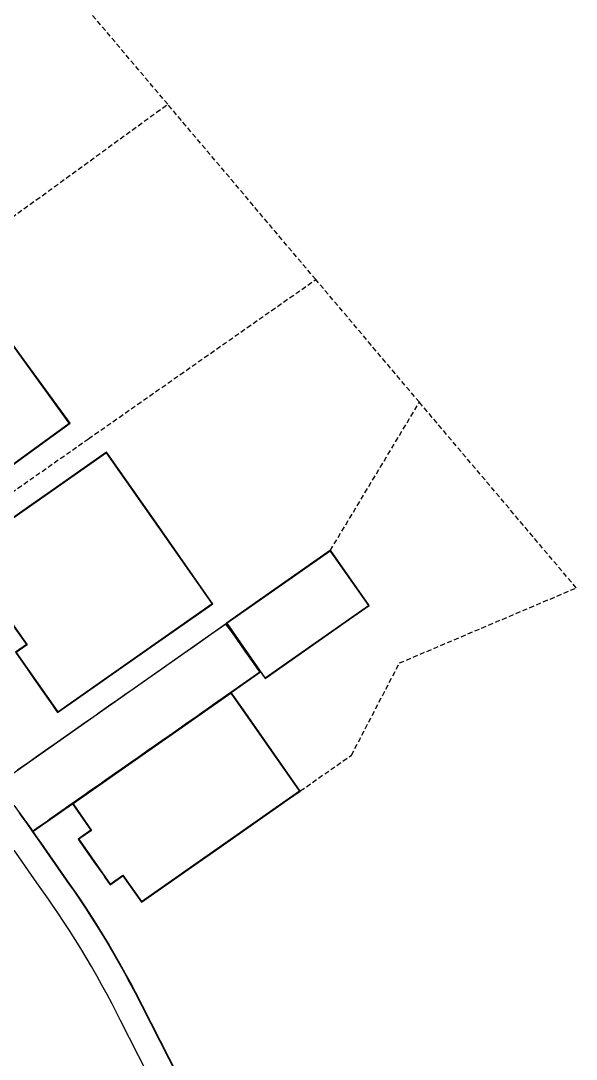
# Model space of a CAD drawing. Header units: metres. Extents: x 337936 to 338461, y 373266 to 374024.
# Drawn here: x 338325.9 to 338353.9, y 373550.9 to 373603.3 of the extents above; entities that cross this region are included whole.
import ezdxf

# ---------------------------------------------------------------- set-up
doc = ezdxf.new("R2010")
doc.units = ezdxf.units.M
doc.linetypes.add('DASHED2', pattern=[0.375, 0.25, -0.125])
for name, color, linetype in [('3D_LINES', 4, 'Continuous'), ('PLOTS EXTERNAL LEVEL', 3, 'Continuous'), ('PLOTS FFL', 1, 'Continuous')]:
    doc.layers.add(name, color=color, linetype=linetype)
doc.layers.add('GARAGES FFL', color=150, linetype='Continuous', lineweight=0)

msp = doc.modelspace()

# ---------------------------------------------------------------- linework, layer by layer
at = {"layer": '3D_LINES', "linetype": 'DASHED2'}
for points in [[(338333.287, 373599.049, 33.809), (338330.871, 373601.905, 33.816), (338324.891, 373608.973, 33.833)], [(338322.7, 373591.357, 33.675), (338333.287, 373599.049, 33.809)], [(338340.752, 373590.215, 33.828), (338333.287, 373599.049, 33.809)], [(338329.295, 373582.193, 33.8), (338340.752, 373590.215, 33.828)], [(338345.975, 373584.036, 33.926), (338340.752, 373590.215, 33.828)], [(338341.489, 373576.57, 33.9), (338345.975, 373584.036, 33.926)], [(338353.885, 373574.676, 34.137), (338345.975, 373584.036, 33.926)], [(338323.876, 373578.398, 33.885), (338329.295, 373582.193, 33.8)], [(338344.973, 373570.893, 34.132), (338353.885, 373574.676, 34.137), (338353.885, 373574.676, 34.137)], [(338342.553, 373566.249, 34.013), (338344.973, 373570.893, 34.132)], [(338339.972, 373564.442, 34.05), (338342.553, 373566.249, 34.013)]]:
    msp.add_polyline3d(points, dxfattribs=at)
at = {"layer": '3D_LINES', "linetype": 'Continuous'}
for points in [[(338324.673, 373564.761, 34.04), (338336.244, 373572.898, 34.05)], [(338325.523, 373563.73, 34.053), (338326.163, 373562.861, 34.063), (338326.426, 373562.485, 34.068), (338326.47, 373562.422, 34.069), (338326.648, 373562.547, 34.069), (338327.217, 373562.945, 34.068), (338327.349, 373563.037, 34.066), (338328.11, 373563.57, 34.065), (338328.373, 373563.754, 34.054), (338328.467, 373563.82, 34.054), (338328.573, 373563.894, 34.054), (338329.124, 373564.28, 34.054), (338329.333, 373564.426, 34.053), (338329.952, 373564.86, 34.053), (338330.152, 373565, 34.053), (338330.771, 373565.433, 34.053), (338330.971, 373565.573, 34.053), (338331.59, 373566.007, 34.053), (338331.79, 373566.147, 34.052), (338332.409, 373566.581, 34.052), (338332.609, 373566.721, 34.052), (338333.16, 373567.106, 34.052), (338333.36, 373567.246, 34.051), (338333.979, 373567.68, 34.051), (338334.179, 373567.82, 34.051), (338334.798, 373568.253, 34.051), (338334.884, 373568.314, 34.051), (338335.504, 373568.747, 34.051), (338335.617, 373568.827, 34.051), (338335.817, 373568.967, 34.051), (338336.476, 373569.428, 34.051), (338336.476, 373569.428, 34.051), (338336.636, 373569.54, 34.05), (338337.088, 373569.857, 34.051), (338337.259, 373569.977, 34.051), (338337.93, 373570.446, 34.05), (338337.886, 373570.51, 34.05), (338337.367, 373571.251, 34.05), (338337.198, 373571.493, 34.05), (338336.79, 373572.075, 34.05), (338336.509, 373572.476, 34.05), (338336.218, 373572.848, 34.05), (338335.44, 373572.304, 34.002), (338334.848, 373571.89, 33.996), (338334.62, 373571.73, 33.996), (338334.029, 373571.316, 33.99), (338333.801, 373571.157, 33.99), (338333.465, 373570.921, 33.989), (338333.237, 373570.762, 33.989), (338332.982, 373570.583, 33.989), (338332.882, 373570.513, 33.989), (338332.291, 373570.099, 33.99), (338332.063, 373569.939, 33.99), (338331.472, 373569.525, 33.992), (338331.244, 373569.366, 33.992), (338330.653, 373568.952, 33.993), (338330.425, 373568.792, 33.993), (338329.834, 373568.378, 33.994), (338329.606, 373568.219, 33.994), (338329.014, 373567.805, 33.995), (338328.914, 373567.735, 33.995), (338327.732, 373566.907, 33.998), (338327.553, 373566.781, 34.019), (338327.465, 373566.72, 34.019), (338326.789, 373566.246, 34.021), (338326.296, 373565.901, 34.028), (338325.927, 373565.643, 34.035), (338325.711, 373565.491, 34.036)], [(338336.491, 373569.408, 34.05), (338337.965, 373570.44, 34.05)], [(338326.485, 373562.401, 34.07), (338328.481, 373563.799, 34.05)]]:
    msp.add_polyline3d(points, dxfattribs=at)
at = {"layer": '3D_LINES'}
for points in [[(338325.79, 373563.336, 34.057), (338325.968, 373563.093, 34.06), (338326.142, 373562.847, 34.063), (338326.464, 373562.387, 34.07), (338326.464, 373562.387, 34.07), (338326.601, 373562.192, 34.072), (338326.988, 373561.638, 34.08), (338326.988, 373561.638, 34.08), (338327.175, 373561.372, 34.084), (338327.748, 373560.553, 34.096), (338328.322, 373559.734, 34.108), (338328.528, 373559.437, 34.112), (338328.835, 373558.986, 34.118), (338329.137, 373558.533, 34.123), (338329.433, 373558.076, 34.129), (338329.725, 373557.616, 34.135), (338330.011, 373557.153, 34.141), (338330.293, 373556.687, 34.147), (338330.569, 373556.218, 34.153), (338330.84, 373555.745, 34.159), (338331.106, 373555.27, 34.164), (338331.366, 373554.792, 34.17), (338331.621, 373554.31, 34.176), (338331.871, 373553.827, 34.182), (338331.979, 373553.615, 34.185), (338332.433, 373552.724, 34.197), (338332.887, 373551.833, 34.208), (338333.341, 373550.942, 34.22), (338333.795, 373550.051, 34.225)], [(338326.485, 373562.401, 34.07), (338326.621, 373562.206, 34.072), (338327.009, 373561.653, 34.08), (338327.195, 373561.387, 34.084), (338327.769, 373560.568, 34.096), (338328.342, 373559.748, 34.108), (338328.549, 373559.451, 34.112), (338328.856, 373559, 34.118), (338329.158, 373558.547, 34.123), (338329.454, 373558.09, 34.129), (338329.746, 373557.63, 34.135), (338330.033, 373557.166, 34.141), (338330.314, 373556.7, 34.147), (338330.59, 373556.23, 34.153), (338330.862, 373555.757, 34.159), (338331.127, 373555.282, 34.164), (338331.388, 373554.803, 34.17), (338331.644, 373554.322, 34.176), (338331.894, 373553.838, 34.182), (338332.001, 373553.626, 34.185), (338332.455, 373552.735, 34.197), (338332.909, 373551.844, 34.208), (338333.363, 373550.953, 34.22), (338333.816, 373550.064, 34.225)], [(338332.272, 373550.203, 34.172), (338331.818, 373551.094, 34.16), (338331.364, 373551.985, 34.149), (338330.91, 373552.877, 34.137), (338330.723, 373553.244, 34.132), (338330.478, 373553.717, 34.126), (338330.228, 373554.189, 34.12), (338329.972, 373554.658, 34.114), (338329.711, 373555.125, 34.108), (338329.445, 373555.588, 34.102), (338329.174, 373556.049, 34.097), (338328.897, 373556.506, 34.091), (338328.616, 373556.96, 34.085), (338328.329, 373557.412, 34.079), (338328.038, 373557.86, 34.073), (338327.741, 373558.304, 34.067), (338327.441, 373558.745, 34.061), (338327.267, 373558.994, 34.058), (338326.693, 373559.815, 34.046), (338326.119, 373560.634, 34.034), (338325.933, 373560.9, 34.03), (338325.546, 373561.453, 34.019)]]:
    msp.add_polyline3d(points, dxfattribs=at)
at = {"layer": 'GARAGES FFL', "linetype": 'Continuous', "elevation": 34.05}
msp.add_lwpolyline([(338343.402, 373573.795), (338341.483, 373576.535), (338336.279, 373572.892), (338338.198, 373570.152)], close=True, dxfattribs=at)
at = {"layer": 'PLOTS EXTERNAL LEVEL', "linetype": 'Continuous'}
for points in [[(338323.008, 373590.345, 33.75), (338319.772, 373587.994, 33.75), (338315.826, 373585.127, 33.75), (338318.083, 373582.021, 33.9), (338318.788, 373581.05, 33.9), (338319.029, 373580.719, 33.873), (338318.028, 373579.991, 33.791), (338318.396, 373579.484, 33.75), (338320.175, 373577.035, 33.75), (338323.412, 373579.386, 33.75), (338326.648, 373581.737, 33.75), (338328.359, 373582.981, 33.75), (338325.915, 373586.344, 33.75), (338323.008, 373590.345, 33.75)], [(338343.436, 373573.789, 34.05), (338341.489, 373576.57, 33.9), (338337.393, 373573.702, 34.017), (338336.244, 373572.898, 34.05), (338338.192, 373570.117, 34.05), (338342.287, 373572.985, 34.05), (338343.436, 373573.789, 34.05)], [(338339.969, 373564.44, 34.05), (338337.102, 373568.535, 34.05), (338336.491, 373569.408, 34.05), (338332.486, 373566.604, 34.05), (338328.481, 373563.799, 34.05), (338329.417, 373562.463, 34.05), (338328.772, 373562.012, 34.061), (338328.844, 373561.909, 34.061), (338329.027, 373561.647, 34.065), (338329.417, 373561.09, 34.065), (338329.601, 373560.828, 34.068), (338329.667, 373560.733, 34.07), (338330.057, 373560.176, 34.07), (338330.157, 373560.033, 34.072), (338330.256, 373559.892, 34.073), (338330.379, 373559.716, 34.073), (338331.024, 373560.168, 34.05), (338331.96, 373558.831, 34.05), (338334.828, 373560.84, 34.2), (338335.811, 373561.528, 34.2), (338339.332, 373563.993, 34.073), (338339.969, 373564.44, 34.05)]]:
    msp.add_polyline3d(points, close=True, dxfattribs=at)
msp.add_polyline3d([(338325.416, 373572.884, 34.05), (338326.082, 373571.933, 34.05), (338326.16, 373571.821, 34.045), (338325.607, 373571.434, 34.033), (338325.99, 373570.888, 34.007), (338326.199, 373570.589, 33.983), (338326.233, 373570.54, 33.979), (338326.409, 373570.289, 33.966), (338326.875, 373569.623, 33.935), (338327.479, 373568.762, 33.96), (338327.65, 373568.517, 33.97), (338327.731, 373568.401, 33.964), (338328.284, 373568.788, 33.9), (338332.28, 373571.586, 33.9), (338335.556, 373573.88, 33.9), (338335.497, 373573.965, 33.9), (338332.72, 373577.931, 33.9), (338330.335, 373581.337, 33.85), (338330.206, 373581.521, 33.841), (338330.206, 373581.521, 33.841), (338330.155, 373581.486, 33.841), (338327.369, 373579.535, 33.825), (338326.429, 373578.876, 33.839), (338325.075, 373577.928, 33.831)], dxfattribs=at)
at = {"layer": 'PLOTS FFL', "linetype": 'Continuous'}
for points, elevation in [([(338323.003, 373590.31), (338315.861, 373585.121), (338319.064, 373580.713), (338318.063, 373579.986), (338320.181, 373577.07), (338328.324, 373582.986)], 33.9), ([(338330.2, 373581.487), (338322.416, 373576.036), (338324.511, 373573.044), (338325.063, 373573.431), (338326.195, 373571.815), (338325.642, 373571.428), (338327.737, 373568.436), (338335.522, 373573.886)], 34.05), ([(338339.935, 373564.446), (338336.485, 373569.373), (338328.516, 373563.793), (338329.451, 373562.457), (338328.806, 373562.005), (338330.385, 373559.751), (338331.03, 373560.202), (338331.966, 373558.866)], 34.2)]:
    msp.add_lwpolyline(points, close=True, dxfattribs=dict(at, elevation=elevation))

doc.saveas('drawing.dxf')
